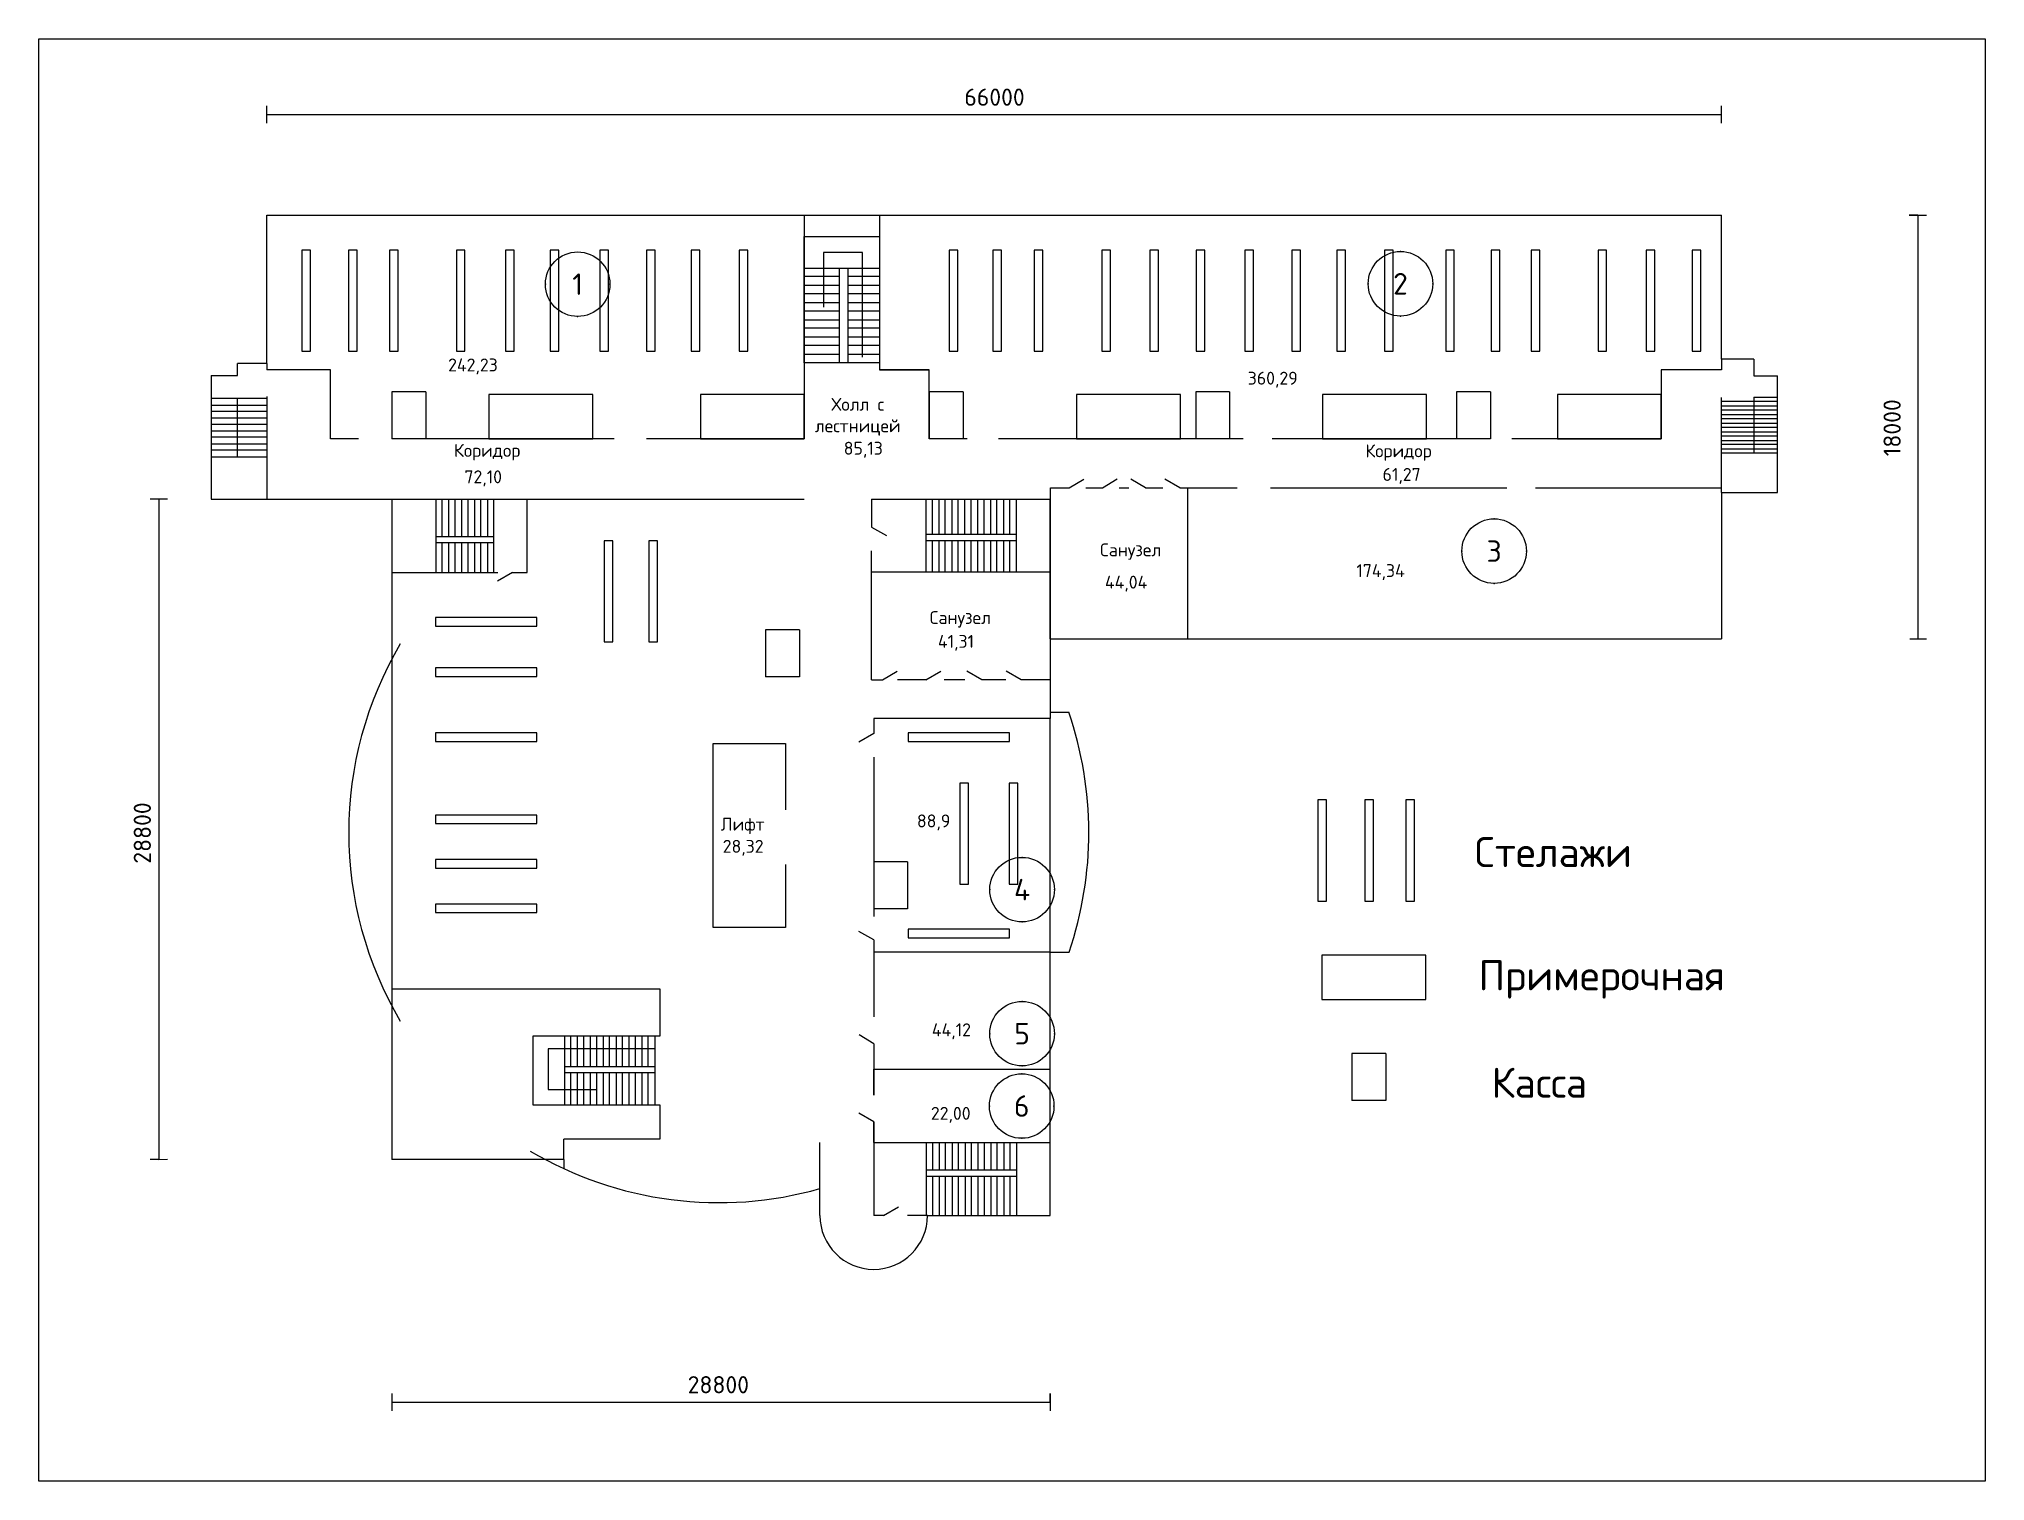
# Model space of a CAD drawing. Header units: inches. Extents: x 1 to 905, y 1 to 671.
import ezdxf

# ---------------------------------------------------------------- set-up
doc = ezdxf.new("R2010")
doc.units = ezdxf.units.IN
doc.header["$MEASUREMENT"] = 0
doc.layers.get('0').transparency = 0.8
for name, color, linetype, lineweight in [('двери', 150, 'Continuous', 25), ('касса', 179, 'Continuous', 25), ('лестница', 30, 'Continuous', 25), ('Окно (круг)', 130, 'Continuous', 25), ('примерочная', 150, 'Continuous', 25), ('стелажи', 84, 'Continuous', 25), ('Стена (Вн)', 21, 'Continuous', 25), ('Стена (Унутр)', 240, 'Continuous', 25)]:
    doc.layers.add(name, color=color, linetype=linetype, lineweight=lineweight)
for name, color, linetype in [('Кружоччный текст', 70, 'Continuous'), ('размеры', 212, 'Continuous'), ('Текст на комнате', 250, 'Continuous')]:
    doc.layers.add(name, color=color, linetype=linetype)
doc.styles.get("Standard").update_dxf_attribs({"font": 'arial.ttf'})
picture_1 = doc.add_image_def('image1.png', size_in_pixel=(1992, 1476))

msp = doc.modelspace()

# ---------------------------------------------------------------- linework, layer by layer
at = {"layer": 'двери'}
for p, q in [((479.39, 462.43), (486.29, 466.48)), ((494.86, 462.43), (501.75, 466.49)), ((514.96, 462.43), (508.04, 466.44)), ((530.82, 462.43), (523.88, 466.41)), ((387.6, 444.17), (394.53, 440.17)), ((220.67, 422.98), (213.73, 418.99)), ((392.63, 373.2), (399.56, 377.19)), ((412.8, 373.2), (419.72, 377.22)), ((438.81, 373.2), (431.9, 377.24)), ((457.11, 373.2), (450.17, 377.18)), ((388.6, 348.21), (381.69, 344.2)), ((388.6, 252.28), (381.65, 256.23)), ((388.6, 203.99), (381.84, 208.26)), ((388.6, 167.71), (381.69, 171.74)), ((393.12, 124.2), (400.06, 128.19))]:
    msp.add_line(p, q, dxfattribs=at)
at = {"layer": 'касса'}
for p, q in [((180.5, 507.07), (164.72, 507.07)), ((164.72, 507.07), (164.72, 485.17)), ((180.5, 507.07), (180.5, 485.17)), ((430.17, 507.07), (414.4, 507.07)), ((414.4, 507.07), (414.4, 485.17)), ((430.17, 507.07), (430.17, 485.17)), ((554.03, 507.07), (538.26, 507.07)), ((538.26, 507.07), (538.26, 485.17)), ((554.03, 507.07), (554.03, 485.17)), ((675.24, 507.07), (659.47, 507.07)), ((659.47, 507.07), (659.47, 485.17)), ((675.24, 507.07), (675.24, 485.17)), ((180.5, 485.17), (164.72, 485.17)), ((430.17, 485.17), (414.4, 485.17)), ((554.03, 485.17), (538.26, 485.17)), ((675.24, 485.17), (659.47, 485.17)), ((354.15, 396.39), (338.38, 396.39)), ((338.38, 396.39), (338.38, 374.49)), ((354.15, 396.39), (354.15, 374.49)), ((354.15, 374.49), (338.38, 374.49)), ((404.38, 288.59), (388.6, 288.59)), ((388.6, 288.59), (388.6, 266.69)), ((404.38, 288.59), (404.38, 266.69)), ((404.38, 266.69), (388.6, 266.69)), ((626.56, 199.54), (610.79, 199.54)), ((610.79, 199.54), (610.79, 177.64)), ((626.56, 199.54), (626.56, 177.64)), ((626.56, 177.64), (610.79, 177.64))]:
    msp.add_line(p, q, dxfattribs=at)
at = {"layer": 'Кружоччный текст'}
for centre in [(251.01, 557.01), (633.41, 557.22), (676.95, 432.98), (457.55, 275.67), (457.55, 208.71), (457.39, 175.09)]:
    msp.add_circle(centre, 15, dxfattribs=at)
for p in [(633.41, 572.22), (236.01, 557.01), (266.01, 557.01), (618.41, 557.22), (648.41, 557.22), (251.01, 542.01), (633.41, 542.22), (676.95, 447.98), (661.95, 432.98), (691.95, 432.98), (676.95, 417.98), (457.55, 290.67), (442.55, 275.67), (472.55, 275.67), (457.55, 260.67), (457.55, 223.71), (442.55, 208.71), (472.55, 208.71), (457.39, 190.09), (457.55, 193.71), (442.39, 175.09), (472.39, 175.09), (457.39, 160.09)]:
    msp.add_point(p, dxfattribs=at)
at = {"layer": 'лестница'}
for p, q in [((356.35, 579.13), (391.37, 579.13)), ((356.35, 579.13), (356.35, 520.53)), ((356.35, 520.53), (356.35, 579.13)), ((391.37, 579.13), (391.37, 520.53)), ((383.45, 571.75), (365.34, 571.75)), ((365.34, 571.75), (365.34, 546.35)), ((383.45, 523.07), (383.45, 571.75)), ((356.35, 564.53), (372.52, 564.53)), ((372.52, 564.53), (372.52, 520.53)), ((372.52, 564.53), (391.37, 564.53)), ((376.78, 520.53), (376.78, 564.53)), ((372.52, 560.53), (356.35, 560.53)), ((356.35, 556.53), (372.52, 556.53)), ((372.52, 552.53), (356.35, 552.53)), ((391.37, 560.53), (376.78, 560.53)), ((376.78, 556.53), (391.37, 556.53)), ((391.37, 552.53), (376.78, 552.53)), ((356.35, 548.53), (372.52, 548.53)), ((372.52, 544.53), (356.35, 544.53)), ((376.78, 548.53), (391.37, 548.53)), ((391.37, 544.53), (376.78, 544.53)), ((356.35, 540.53), (372.52, 540.53)), ((372.52, 536.53), (356.35, 536.53)), ((376.78, 540.53), (391.37, 540.53)), ((391.37, 536.53), (376.78, 536.53)), ((356.35, 532.53), (372.52, 532.53)), ((372.52, 528.53), (356.35, 528.53)), ((376.78, 532.53), (391.37, 532.53)), ((391.37, 528.53), (376.78, 528.53)), ((356.35, 524.53), (372.52, 524.53)), ((372.52, 520.53), (356.35, 520.53)), ((391.37, 520.53), (372.52, 520.53)), ((376.78, 524.53), (391.37, 524.53)), ((106.61, 503.86), (80.61, 503.86)), ((80.61, 500.86), (106.61, 500.86)), ((106.61, 497.86), (80.61, 497.86)), ((92.91, 476.86), (92.91, 503.86)), ((808.61, 502.45), (782.61, 502.45)), ((782.61, 500.45), (808.61, 500.45)), ((808.61, 498.45), (782.61, 498.45)), ((797.6, 504.45), (808.61, 504.45)), ((797.6, 504.45), (797.6, 478.45)), ((80.61, 494.86), (106.61, 494.86)), ((106.61, 491.86), (80.61, 491.86)), ((80.61, 488.86), (106.61, 488.86)), ((782.61, 496.45), (808.61, 496.45)), ((808.61, 494.45), (782.61, 494.45)), ((782.61, 492.45), (808.61, 492.45)), ((808.61, 490.45), (782.61, 490.45)), ((782.61, 488.45), (808.61, 488.45)), ((106.61, 485.86), (80.61, 485.86)), ((80.61, 482.86), (106.61, 482.86)), ((106.61, 479.86), (80.61, 479.86)), ((808.61, 486.45), (782.61, 486.45)), ((782.61, 484.45), (808.61, 484.45)), ((808.61, 482.45), (782.61, 482.45)), ((782.61, 480.45), (808.61, 480.45)), ((80.61, 476.86), (106.61, 476.86)), ((808.61, 478.45), (782.61, 478.45)), ((185.05, 457.17), (185.05, 422.98)), ((188.05, 439.75), (188.05, 457.17)), ((191.05, 457.17), (191.05, 439.75)), ((194.05, 439.75), (194.05, 457.17)), ((197.05, 457.17), (197.05, 439.75)), ((200.05, 439.75), (200.05, 457.17)), ((203.05, 457.17), (203.05, 439.75)), ((206.05, 439.75), (206.05, 457.17)), ((209.05, 457.17), (209.05, 439.75)), ((212.05, 422.98), (212.05, 457.17)), ((412.86, 457.17), (412.86, 423.17)), ((415.86, 440.8), (415.86, 457.17)), ((418.86, 457.17), (418.86, 440.8)), ((421.86, 440.8), (421.86, 457.17)), ((424.86, 457.17), (424.86, 440.8)), ((427.86, 440.8), (427.86, 457.17)), ((430.86, 457.17), (430.86, 440.8)), ((433.86, 440.8), (433.86, 457.17)), ((436.86, 457.17), (436.86, 440.8)), ((439.86, 440.8), (439.86, 457.17)), ((442.86, 457.17), (442.86, 440.8)), ((445.86, 440.8), (445.86, 457.17)), ((448.86, 457.17), (448.86, 440.8)), ((451.86, 440.8), (451.86, 457.17)), ((454.86, 457.17), (454.86, 423.17)), ((185.05, 439.75), (212.05, 439.75)), ((212.05, 436.75), (185.05, 436.75)), ((188.05, 422.98), (188.05, 436.75)), ((191.05, 436.75), (191.05, 422.98)), ((194.05, 422.98), (194.05, 436.75)), ((197.05, 436.75), (197.05, 422.98)), ((200.05, 422.98), (200.05, 436.75)), ((203.05, 436.75), (203.05, 422.98)), ((206.05, 422.98), (206.05, 436.75)), ((209.05, 436.75), (209.05, 422.98)), ((412.86, 440.8), (454.86, 440.8)), ((454.86, 437.8), (412.86, 437.8)), ((415.86, 423.17), (415.86, 437.8)), ((418.86, 437.8), (418.86, 423.17)), ((421.86, 423.17), (421.86, 437.8)), ((424.86, 437.8), (424.86, 423.17)), ((427.86, 423.17), (427.86, 437.8)), ((430.86, 437.8), (430.86, 423.17)), ((433.86, 423.17), (433.86, 437.8)), ((436.86, 437.8), (436.86, 423.17)), ((439.86, 423.17), (439.86, 437.8)), ((442.86, 437.8), (442.86, 423.17)), ((445.86, 423.17), (445.86, 437.8)), ((448.86, 437.8), (448.86, 423.17)), ((451.86, 423.17), (451.86, 437.8)), ((286.85, 201.7), (237.24, 201.7)), ((237.24, 201.7), (237.24, 182.72)), ((244.85, 207.64), (244.85, 175.64)), ((247.85, 193.48), (247.85, 207.64)), ((250.85, 207.64), (250.85, 193.48)), ((253.85, 193.48), (253.85, 207.64)), ((256.85, 207.64), (256.85, 193.48)), ((259.85, 193.48), (259.85, 207.64)), ((262.85, 207.64), (262.85, 193.48)), ((265.85, 193.48), (265.85, 207.64)), ((268.85, 207.64), (268.85, 193.48)), ((271.85, 193.48), (271.85, 207.64)), ((274.85, 207.64), (274.85, 193.48)), ((277.85, 193.48), (277.85, 207.64)), ((280.85, 207.64), (280.85, 193.48)), ((283.85, 193.48), (283.85, 207.64)), ((286.85, 207.64), (286.85, 175.64)), ((244.85, 193.48), (286.85, 193.48)), ((286.85, 190.48), (244.85, 190.48)), ((247.85, 175.64), (247.85, 190.48)), ((250.85, 190.48), (250.85, 175.64)), ((253.85, 175.64), (253.85, 190.48)), ((256.85, 190.48), (256.85, 175.64)), ((259.85, 175.64), (259.85, 190.48)), ((262.85, 190.48), (262.85, 175.64)), ((265.85, 175.64), (265.85, 190.48)), ((268.85, 190.48), (268.85, 175.64)), ((271.85, 175.64), (271.85, 190.48)), ((274.85, 190.48), (274.85, 175.64)), ((277.85, 175.64), (277.85, 190.48)), ((280.85, 190.48), (280.85, 175.64)), ((283.85, 175.64), (283.85, 190.48)), ((237.24, 182.72), (260.1, 182.72)), ((413.04, 158.2), (413.04, 124.2)), ((416.04, 145.43), (416.04, 158.2)), ((419.04, 158.2), (419.04, 145.43)), ((422.04, 145.43), (422.04, 158.2)), ((425.04, 158.2), (425.04, 145.43)), ((428.04, 145.43), (428.04, 158.2)), ((431.04, 158.2), (431.04, 145.43)), ((434.04, 145.43), (434.04, 158.2)), ((437.04, 158.2), (437.04, 145.43)), ((440.04, 145.43), (440.04, 158.2)), ((443.04, 158.2), (443.04, 145.43)), ((446.04, 145.43), (446.04, 158.2)), ((449.04, 158.2), (449.04, 145.43)), ((452.04, 145.43), (452.04, 158.2)), ((455.04, 158.2), (455.04, 124.2)), ((413.04, 145.43), (455.04, 145.43)), ((455.04, 142.43), (413.04, 142.43)), ((416.04, 124.2), (416.04, 142.43)), ((419.04, 142.43), (419.04, 124.2)), ((422.04, 124.2), (422.04, 142.43)), ((425.04, 142.43), (425.04, 124.2)), ((428.04, 124.2), (428.04, 142.43)), ((431.04, 142.43), (431.04, 124.2)), ((434.04, 124.2), (434.04, 142.43)), ((437.04, 142.43), (437.04, 124.2)), ((440.04, 124.2), (440.04, 142.43)), ((443.04, 142.43), (443.04, 124.2)), ((446.04, 124.2), (446.04, 142.43)), ((449.04, 142.43), (449.04, 124.2)), ((452.04, 124.2), (452.04, 142.43)), ((413.04, 119.53), (413.16, 119.53))]:
    msp.add_line(p, q, dxfattribs=at)
at = {"layer": 'Окно (круг)'}
for start, end in [(149.36885, 210.63115), (341.16366, 19.0008), (239.36885, 285.8581)]:
    msp.add_arc((316.6, 302.2), 172, start, end, dxfattribs=at)
at = {"layer": 'примерочная'}
for p, q in [((209.74, 505.8), (209.74, 485.17)), ((258.01, 505.8), (209.74, 505.8)), ((258.01, 485.17), (258.01, 505.8)), ((308.08, 505.8), (308.08, 485.17)), ((356.35, 505.8), (308.08, 505.8)), ((356.35, 485.17), (356.35, 505.8)), ((482.9, 505.8), (482.9, 485.17)), ((531.16, 505.8), (482.9, 505.8)), ((531.16, 485.17), (531.16, 505.8)), ((597.21, 505.8), (597.21, 485.17)), ((645.47, 505.8), (597.21, 505.8)), ((645.47, 485.17), (645.47, 505.8)), ((706.34, 505.8), (706.34, 485.17)), ((754.61, 505.8), (706.34, 505.8)), ((754.61, 485.17), (754.61, 505.8)), ((209.74, 485.17), (258.01, 485.17)), ((308.08, 485.17), (356.35, 485.17)), ((482.9, 485.17), (531.16, 485.17)), ((597.21, 485.17), (645.47, 485.17)), ((706.34, 485.17), (754.61, 485.17)), ((596.93, 245.17), (596.93, 224.54)), ((645.19, 245.17), (596.93, 245.17)), ((645.19, 224.54), (645.19, 245.17)), ((596.93, 224.54), (645.19, 224.54))]:
    msp.add_line(p, q, dxfattribs=at)
at = {"layer": 'размеры'}
for p, q in [((106.61, 631.87), (106.61, 639.87)), ((106.61, 635.87), (106.61, 639.87)), ((106.61, 635.87), (782.61, 635.87)), ((782.61, 631.87), (782.61, 639.87)), ((869.84, 589.17), (877.84, 589.17)), ((873.84, 589.17), (869.84, 589.17)), ((873.84, 589.17), (873.84, 392.17)), ((873.84, 589.17), (877.84, 589.17)), ((60.36, 457.17), (52.36, 457.17)), ((56.36, 457.17), (56.36, 150.2)), ((870.09, 392.17), (877.84, 392.17)), ((56.36, 150.2), (52.36, 150.2)), ((56.36, 150.2), (60.36, 150.44)), ((164.6, 41.51), (164.6, 33.51)), ((164.6, 37.51), (470.6, 37.51)), ((470.6, 41.51), (470.6, 33.51)), ((470.6, 37.51), (470.6, 41.51))]:
    msp.add_line(p, q, dxfattribs=at)
at = {"layer": 'стелажи'}
for p, q in [((122.78, 572.8), (122.78, 525.83)), ((126.78, 572.8), (122.78, 572.8)), ((126.78, 525.83), (126.78, 572.8)), ((144.57, 572.8), (144.57, 525.83)), ((148.57, 572.8), (144.57, 572.8)), ((148.57, 525.83), (148.57, 572.8)), ((163.64, 572.8), (163.64, 525.83)), ((167.64, 572.8), (163.64, 572.8)), ((167.64, 525.83), (167.64, 572.8)), ((194.65, 572.8), (194.65, 525.83)), ((198.65, 572.8), (194.65, 572.8)), ((198.65, 525.83), (198.65, 572.8)), ((217.49, 572.8), (217.49, 525.83)), ((221.49, 572.8), (217.49, 572.8)), ((221.49, 525.83), (221.49, 572.8)), ((238.24, 572.8), (238.24, 525.83)), ((242.24, 572.8), (238.24, 572.8)), ((242.24, 525.83), (242.24, 572.8)), ((261.29, 572.8), (261.29, 525.83)), ((265.29, 572.8), (261.29, 572.8)), ((265.29, 525.83), (265.29, 572.8)), ((283.08, 572.8), (283.08, 525.83)), ((287.08, 572.8), (283.08, 572.8)), ((287.08, 525.83), (287.08, 572.8)), ((303.82, 572.8), (303.82, 525.83)), ((307.82, 572.8), (303.82, 572.8)), ((307.82, 525.83), (307.82, 572.8)), ((326.04, 572.8), (326.04, 525.83)), ((330.04, 572.8), (326.04, 572.8)), ((330.04, 525.83), (330.04, 572.8)), ((423.64, 572.8), (423.64, 525.83)), ((427.64, 572.8), (423.64, 572.8)), ((427.64, 525.83), (427.64, 572.8)), ((443.96, 572.8), (443.96, 525.83)), ((447.96, 572.8), (443.96, 572.8)), ((447.96, 525.83), (447.96, 572.8)), ((463.24, 572.8), (463.24, 525.83)), ((467.24, 572.8), (463.24, 572.8)), ((467.24, 525.83), (467.24, 572.8)), ((494.67, 572.8), (494.67, 525.83)), ((498.67, 572.8), (494.67, 572.8)), ((498.67, 525.83), (498.67, 572.8)), ((516.88, 572.8), (516.88, 525.83)), ((520.88, 572.8), (516.88, 572.8)), ((520.88, 525.83), (520.88, 572.8)), ((538.47, 572.8), (538.47, 525.83)), ((542.47, 572.8), (538.47, 572.8)), ((542.47, 525.83), (542.47, 572.8)), ((561.1, 572.8), (561.1, 525.83)), ((565.1, 572.8), (561.1, 572.8)), ((565.1, 525.83), (565.1, 572.8)), ((582.89, 572.8), (582.89, 525.83)), ((586.89, 572.8), (582.89, 572.8)), ((586.89, 525.83), (586.89, 572.8)), ((603.84, 572.8), (603.84, 525.83)), ((607.84, 572.8), (603.84, 572.8)), ((607.84, 525.83), (607.84, 572.8)), ((626.06, 572.8), (626.06, 525.83)), ((630.06, 572.8), (626.06, 572.8)), ((630.06, 525.83), (630.06, 572.8)), ((654.42, 572.8), (654.42, 525.83)), ((658.42, 572.8), (654.42, 572.8)), ((658.42, 525.83), (658.42, 572.8)), ((675.58, 572.8), (675.58, 525.83)), ((679.58, 572.8), (675.58, 572.8)), ((679.58, 525.83), (679.58, 572.8)), ((694.23, 572.8), (694.23, 525.83)), ((698.23, 572.8), (694.23, 572.8)), ((698.23, 525.83), (698.23, 572.8)), ((725.24, 572.8), (725.24, 525.83)), ((729.24, 572.8), (725.24, 572.8)), ((729.24, 525.83), (729.24, 572.8)), ((747.66, 572.8), (747.66, 525.83)), ((751.66, 572.8), (747.66, 572.8)), ((751.66, 525.83), (751.66, 572.8)), ((769.04, 572.8), (769.04, 525.83)), ((773.04, 572.8), (769.04, 572.8)), ((773.04, 525.83), (773.04, 572.8)), ((122.78, 525.83), (126.78, 525.83)), ((144.57, 525.83), (148.57, 525.83)), ((163.64, 525.83), (167.64, 525.83)), ((194.65, 525.83), (198.65, 525.83)), ((217.49, 525.83), (221.49, 525.83)), ((238.24, 525.83), (242.24, 525.83)), ((261.29, 525.83), (265.29, 525.83)), ((283.08, 525.83), (287.08, 525.83)), ((303.82, 525.83), (307.82, 525.83)), ((326.04, 525.83), (330.04, 525.83)), ((423.64, 525.83), (427.64, 525.83)), ((443.96, 525.83), (447.96, 525.83)), ((463.24, 525.83), (467.24, 525.83)), ((494.67, 525.83), (498.67, 525.83)), ((516.88, 525.83), (520.88, 525.83)), ((538.47, 525.83), (542.47, 525.83)), ((561.1, 525.83), (565.1, 525.83)), ((582.89, 525.83), (586.89, 525.83)), ((603.84, 525.83), (607.84, 525.83)), ((626.06, 525.83), (630.06, 525.83)), ((654.42, 525.83), (658.42, 525.83)), ((675.58, 525.83), (679.58, 525.83)), ((694.23, 525.83), (698.23, 525.83)), ((725.24, 525.83), (729.24, 525.83)), ((747.66, 525.83), (751.66, 525.83)), ((769.04, 525.83), (773.04, 525.83)), ((263.35, 437.77), (263.35, 390.8)), ((267.35, 437.77), (263.35, 437.77)), ((267.35, 390.8), (267.35, 437.77)), ((284.13, 437.77), (284.13, 390.8)), ((288.13, 437.77), (284.13, 437.77)), ((288.13, 390.8), (288.13, 437.77)), ((231.98, 402.09), (185.01, 402.09)), ((185.01, 402.09), (185.01, 398.09)), ((185.01, 398.09), (231.98, 398.09)), ((231.98, 398.09), (231.98, 402.09)), ((263.35, 390.8), (267.35, 390.8)), ((284.13, 390.8), (288.13, 390.8)), ((231.98, 378.75), (185.01, 378.75)), ((185.01, 378.75), (185.01, 374.75)), ((185.01, 374.75), (231.98, 374.75)), ((231.98, 374.75), (231.98, 378.75)), ((231.98, 348.52), (185.01, 348.52)), ((185.01, 348.52), (185.01, 344.52)), ((185.01, 344.52), (231.98, 344.52)), ((231.98, 344.52), (231.98, 348.52)), ((451.66, 348.52), (404.69, 348.52)), ((404.69, 348.52), (404.69, 344.52)), ((404.69, 344.52), (451.66, 344.52)), ((451.66, 344.52), (451.66, 348.52)), ((428.69, 325.19), (428.69, 278.21)), ((432.69, 325.19), (428.69, 325.19)), ((432.69, 278.21), (432.69, 325.19)), ((451.51, 325.19), (451.51, 278.21)), ((455.51, 325.19), (451.51, 325.19)), ((455.51, 278.21), (455.51, 325.19)), ((595.04, 317.35), (595.04, 270.38)), ((599.04, 317.35), (595.04, 317.35)), ((599.04, 270.38), (599.04, 317.35)), ((616.83, 317.35), (616.83, 270.38)), ((620.83, 317.35), (616.83, 317.35)), ((620.83, 270.38), (620.83, 317.35)), ((635.9, 317.35), (635.9, 270.38)), ((639.9, 317.35), (635.9, 317.35)), ((639.9, 270.38), (639.9, 317.35)), ((231.98, 310.33), (185.01, 310.33)), ((185.01, 310.33), (185.01, 306.33)), ((231.98, 306.33), (231.98, 310.33)), ((185.01, 306.33), (231.98, 306.33)), ((231.98, 289.65), (185.01, 289.65)), ((185.01, 289.65), (185.01, 285.65)), ((231.98, 285.65), (231.98, 289.65)), ((185.01, 285.65), (231.98, 285.65)), ((428.69, 278.21), (432.69, 278.21)), ((451.51, 278.21), (455.51, 278.21)), ((231.98, 268.96), (185.01, 268.96)), ((185.01, 268.96), (185.01, 264.96)), ((185.01, 264.96), (231.98, 264.96)), ((231.98, 264.96), (231.98, 268.96)), ((595.04, 270.38), (599.04, 270.38)), ((616.83, 270.38), (620.83, 270.38)), ((635.9, 270.38), (639.9, 270.38)), ((451.66, 257.3), (404.69, 257.3)), ((404.69, 257.3), (404.69, 253.3)), ((404.69, 253.3), (451.66, 253.3)), ((451.66, 253.3), (451.66, 257.3))]:
    msp.add_line(p, q, dxfattribs=at)
at = {"layer": 'Стена (Вн)'}
for p, q in [((106.61, 589.17), (782.61, 589.17)), ((106.61, 520.17), (106.61, 589.17)), ((782.61, 522.17), (782.61, 589.17)), ((106.61, 520.17), (92.91, 520.17)), ((92.91, 514.58), (92.91, 520.17)), ((797.6, 522.17), (782.61, 522.17)), ((797.6, 522.17), (782.61, 522.17)), ((797.6, 522.17), (797.6, 514.46)), ((80.61, 514.58), (80.61, 457.17)), ((80.61, 514.58), (92.91, 514.58)), ((797.6, 514.46), (808.61, 514.46)), ((808.61, 460.17), (808.61, 514.46)), ((80.61, 457.17), (164.6, 457.17)), ((164.6, 457.17), (164.6, 150.2)), ((782.61, 460.17), (782.61, 392.17)), ((782.61, 460.17), (808.61, 460.17)), ((470.6, 392.17), (470.6, 358.2)), ((470.6, 392.17), (782.61, 392.17)), ((470.6, 358.2), (479.23, 358.2)), ((470.6, 124.2), (470.6, 246.66)), ((470.6, 246.66), (479.39, 246.66)), ((363.6, 124.2), (363.6, 158.2)), ((388.6, 158.2), (388.6, 124.2)), ((244.6, 150.2), (164.6, 150.2)), ((244.6, 150.2), (244.6, 145.99)), ((413.6, 124.2), (470.6, 124.2))]:
    msp.add_line(p, q, dxfattribs=at)
msp.add_arc((388.6, 124.2), 25, 180, 0, dxfattribs=at)
at = {"layer": 'Стена (Унутр)'}
for p, q in [((356.35, 589.17), (356.35, 485.17)), ((391.37, 589.08), (391.37, 517.17)), ((106.61, 520.17), (106.61, 517.17)), ((136.21, 517.17), (106.61, 517.17)), ((136.21, 485.17), (136.21, 517.17)), ((356.35, 519.83), (356.35, 519.83)), ((414.4, 517.17), (391.37, 517.17)), ((391.37, 517.17), (414.4, 517.17)), ((414.4, 517.17), (391.37, 517.17)), ((414.4, 485.17), (414.4, 517.17)), ((782.61, 517.17), (754.61, 517.17)), ((754.61, 517.17), (754.61, 485.17)), ((782.61, 522.17), (782.61, 517.17)), ((106.61, 504.87), (106.61, 457.17)), ((782.61, 462.43), (782.61, 504.43)), ((149.12, 485.17), (136.21, 485.17)), ((268.02, 485.17), (164.72, 485.17)), ((356.35, 485.17), (282.94, 485.17)), ((432.07, 485.17), (414.4, 485.17)), ((560.25, 485.17), (446.53, 485.17)), ((675.24, 485.17), (573.81, 485.17)), ((754.61, 485.17), (685.18, 485.17)), ((470.73, 392.43), (470.73, 462.43)), ((470.73, 462.43), (477.73, 462.43)), ((477.73, 462.43), (479.39, 462.43)), ((487.19, 462.43), (494.86, 462.43)), ((502.65, 462.43), (507.16, 462.43)), ((514.96, 462.43), (523.03, 462.43)), ((530.82, 462.43), (534.61, 462.43)), ((534.61, 392.17), (534.61, 462.43)), ((534.61, 462.43), (557.55, 462.43)), ((573.07, 462.43), (682.87, 462.43)), ((696.18, 462.43), (782.61, 462.43)), ((782.61, 460.17), (782.61, 462.43)), ((164.6, 457.17), (354.6, 457.17)), ((227.48, 422.98), (227.48, 457.17)), ((354.6, 457.17), (356.35, 457.17)), ((387.6, 457.17), (387.6, 444.17)), ((387.6, 457.17), (470.6, 457.17)), ((470.6, 392.17), (470.6, 457.17)), ((387.6, 423.17), (387.6, 433.17)), ((164.6, 422.98), (213.86, 422.98)), ((220.67, 422.98), (227.48, 422.98)), ((387.6, 373.2), (387.6, 423.2)), ((470.6, 423.17), (387.6, 423.17)), ((470.6, 392.17), (534.61, 392.17)), ((387.6, 373.2), (392.63, 373.2)), ((399.59, 373.2), (399.6, 373.2)), ((412.8, 373.2), (399.59, 373.2)), ((430.93, 373.2), (421.3, 373.2)), ((449.95, 373.2), (438.81, 373.2)), ((470.63, 373.2), (457.11, 373.2)), ((470.6, 355.2), (388.6, 355.2)), ((388.6, 355.2), (388.6, 348.21)), ((470.6, 358.2), (470.6, 355.2)), ((470.6, 158.2), (470.6, 355.2)), ((314, 343.52), (347.6, 343.52)), ((314, 258.14), (314, 343.52)), ((347.6, 343.52), (347.6, 312.7)), ((388.6, 337.2), (388.6, 263.15)), ((347.6, 287.35), (347.6, 258.14)), ((347.6, 258.14), (314, 258.14)), ((388.6, 252.28), (388.6, 216.55)), ((470.6, 246.66), (388.6, 246.66)), ((164.6, 229.64), (289.23, 229.64)), ((289.23, 229.64), (289.23, 207.64)), ((289.23, 207.64), (230.23, 207.64)), ((230.23, 207.64), (230.23, 175.64)), ((388.6, 203.99), (388.6, 180.19)), ((388.6, 192.2), (470.6, 192.2)), ((388.6, 180.19), (388.6, 192.2)), ((230.23, 175.64), (289.23, 175.64)), ((289.23, 175.64), (289.23, 159.64)), ((388.6, 158.2), (388.6, 167.71)), ((388.6, 167.71), (388.6, 158.2)), ((289.23, 159.64), (244.6, 159.64)), ((244.6, 150.2), (244.6, 159.64)), ((388.6, 158.2), (470.6, 158.2)), ((393.12, 124.2), (388.6, 124.2)), ((413.6, 124.2), (404.26, 124.2))]:
    msp.add_line(p, q, dxfattribs=at)

# ---------------------------------------------------------------- texts
at = {"layer": 'Кружоччный текст', "char_height": 10, "attachment_point": 5}
for s, insert in [('{\\fISOCPEUR|b0|i0|c204|p34;1}', (251.01, 557.01)), ('{\\fISOCPEUR|b0|i0|c204|p34;2}', (633.41, 557.22)), ('{\\fISOCPEUR|b0|i0|c204|p34;3}', (676.95, 432.98)), ('{\\fISOCPEUR|b0|i0|c204|p34;4}', (457.55, 275.67)), ('{\\fISOCPEUR|b0|i0|c204|p34;5}', (457.55, 208.71)), ('{\\fISOCPEUR|b0|i0|c204|p34;6}', (457.39, 175.09))]:
    msp.add_mtext_dynamic_manual_height_columns(s, width=30, gutter_width=1, heights=[0], dxfattribs=dict(at, insert=insert))
at = {"layer": 'размеры', "char_height": 8, "attachment_point": 5}
for s, insert in [('{\\fISOCPEUR|b0|i0|c204|p34;66000}', (444.75, 643.93)), ('{\\fISOCPEUR|b0|i0|c204|p34;28800}', (316.4, 45.59))]:
    msp.add_mtext_dynamic_manual_height_columns(s, width=30.8475, gutter_width=1, heights=[0], dxfattribs=dict(at, insert=insert))
at = {"layer": 'размеры', "char_height": 8, "attachment_point": 5, "rotation": 90}
for s, insert in [('{\\fISOCPEUR|b0|i0|c204|p34;18000}', (861.91, 490.3)), ('{\\fISOCPEUR|b0|i0|c204|p34;28800}', (48.7, 301.97))]:
    msp.add_mtext_dynamic_manual_height_columns(s, width=30.8475, gutter_width=1, heights=[0], dxfattribs=dict(at, insert=insert))
at = {"layer": 'Текст на комнате', "attachment_point": 5}
for s, insert, char_height in [('{\\fISOCPEUR|b0|i0|c204|p34;242,23}', (202.35, 518.79), 6), ('{\\fISOCPEUR|b0|i0|c204|p34;360,29}', (574.05, 512.64), 6), ('{\\fISOCPEUR|b0|i0|c204|p34;Холл с лестницей}', (381.16, 495.39), 6), ('{\\fISOCPEUR|b0|i0|c204|p34;Коридор}', (208.93, 478.95), 6), ('{\\fISOCPEUR|b0|i0|c204|p34;85,13}', (383.76, 480.08), 6), ('{\\fISOCPEUR|b0|i0|c204|p34;Коридор}', (632.48, 478.76), 6), ('{\\fISOCPEUR|b0|i0|c204|p34;72,10}', (207.13, 466.79), 6), ('{\\fISOCPEUR|b0|i0|c204|p34;61,27}', (633.95, 467.91), 6), ('{\\fISOCPEUR|b0|i0|c204|p34;Санузел}', (508.01, 432.75), 6), ('{\\fISOCPEUR|b0|i0|c204|p34;174,34}', (624.16, 423.22), 6), ('{\\fISOCPEUR|b0|i0|c204|p34;44,04}', (505.91, 417.86), 6), ('{\\fISOCPEUR|b0|i0|c204|p34;Санузел}', (428.85, 401.28), 6), ('{\\fISOCPEUR|b0|i0|c204|p34;41,31}', (426.83, 390.33), 6), ('{\\fISOCPEUR|b0|i0|c204|p34;Лифт}', (327.7, 305.28), 6), ('{\\fISOCPEUR|b0|i0|c204|p34;88,9}', (416.45, 306.89), 6), ('{\\fISOCPEUR|b0|i0|c204|p34;28,32}', (327.92, 295.08), 6), ('{\\fISOCPEUR|b0|i0|c204|p34;Стелажи}', (704.43, 293.15), 14), ('{\\fISOCPEUR|b0|i0|c204|p34;Примерочная}', (726.92, 233.93), 14), ('{\\fISOCPEUR|b0|i0|c204|p34;44,12}', (424.71, 209.82), 6), ('{\\fISOCPEUR|b0|i0|c204|p34;Касса}', (697.95, 185.94), 14), ('{\\fISOCPEUR|b0|i0|c204|p34;22,00}', (424.4, 171), 6)]:
    msp.add_mtext_dynamic_manual_height_columns(s, width=30.8475, gutter_width=1, heights=[0], dxfattribs=dict(at, insert=insert, char_height=char_height))

# ---------------------------------------------------------------- pictures from other files: only their frames are drawn
image = msp.add_image(picture_1, insert=(0.64, 0.81), size_in_units=(904.47, 670.18))
image.dxf.flags = 7

doc.saveas('drawing.dxf')
